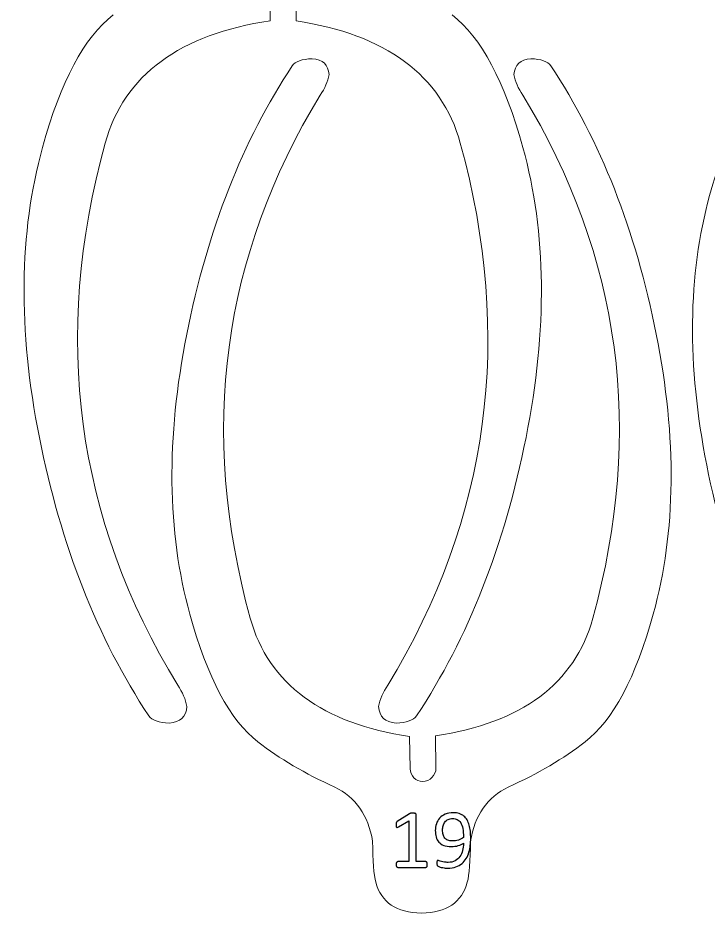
# Model space of a CAD drawing. Header units: inches. Extents: x -2.74 to 3.04, y -4.95 to 0.91.
# Drawn here: x -2.735 to -1.384, y -4.951 to -3.199 of the extents above; entities that cross this region are included whole.
import ezdxf

# ---------------------------------------------------------------- set-up
doc = ezdxf.new("R2010")
doc.units = ezdxf.units.IN
doc.header["$MEASUREMENT"] = 0
doc.layers.add('Layer 1', color=7, linetype='Continuous')

msp = doc.modelspace()

# ---------------------------------------------------------------- linework, layer by layer
at = {"layer": 'Layer 1', "color": 1, "lineweight": 9}
for points, knots in [([(-2.2414, -3.2046), (-2.2414, -3.2046), (-2.2414, -3.1412), (-2.2414, -3.1412), (-2.2414, -3.1412), (-2.2415, -3.1277), (-2.2306, -3.1157), (-2.2171, -3.1156), (-2.2171, -3.1156), (-2.2036, -3.1156), (-2.191, -3.1277), (-2.1909, -3.1412), (-2.1909, -3.1412), (-2.1909, -3.1412), (-2.1909, -3.2048), (-2.1909, -3.2048)], [0, 0, 0, 0, 0.25, 0.25, 0.25, 0.25, 0.5, 0.5, 0.5, 0.5, 0.75, 0.75, 0.75, 0.75, 1, 1, 1, 1]), ([(-2.4792, -4.5649), (-2.58, -4.413), (-2.6514, -4.2314), (-2.6934, -4.0201), (-2.6934, -4.0201), (-2.7355, -3.8088), (-2.7334, -3.6196), (-2.6873, -3.4525), (-2.6873, -3.4525), (-2.6517, -3.3233), (-2.6056, -3.2369), (-2.549, -3.1932)], [0, 0, 0, 0, 0.333333, 0.333333, 0.333333, 0.333333, 0.666667, 0.666667, 0.666667, 0.666667, 1, 1, 1, 1]), ([(-2.2414, -3.2046), (-2.4169, -3.2303), (-2.5279, -3.3106), (-2.5646, -3.4439), (-2.5646, -3.4439), (-2.6694, -3.8238), (-2.622, -4.1775), (-2.4226, -4.5051)], [0, 0, 0, 0, 0.5, 0.5, 0.5, 0.5, 1, 1, 1, 1]), ([(-2.1909, -3.2048), (-2.0159, -3.2307), (-1.906, -3.3108), (-1.8693, -3.4439), (-1.8693, -3.4439), (-1.7646, -3.8238), (-1.8119, -4.1775), (-2.0113, -4.5051)], [0, 0, 0, 0, 0.5, 0.5, 0.5, 0.5, 1, 1, 1, 1]), ([(-1.9547, -4.5649), (-1.854, -4.413), (-1.7826, -4.2314), (-1.7405, -4.0201), (-1.7405, -4.0201), (-1.6985, -3.8088), (-1.7005, -3.6196), (-1.7466, -3.4525), (-1.7466, -3.4525), (-1.7822, -3.3233), (-1.8284, -3.2369), (-1.885, -3.1932)], [0, 0, 0, 0, 0.333333, 0.333333, 0.333333, 0.333333, 0.666667, 0.666667, 0.666667, 0.666667, 1, 1, 1, 1]), ([(-2.1982, -3.2924), (-2.2954, -3.439), (-2.3643, -3.6142), (-2.4048, -3.8181), (-2.4048, -3.8181), (-2.4454, -4.0219), (-2.4434, -4.2045), (-2.3989, -4.3657), (-2.3989, -4.3657), (-2.3646, -4.4903), (-2.3201, -4.5737), (-2.2655, -4.6159)], [0, 0, 0, 0, 0.333333, 0.333333, 0.333333, 0.333333, 0.666667, 0.666667, 0.666667, 0.666667, 1, 1, 1, 1]), ([(-2.1982, -3.2924), (-2.1921, -3.284), (-2.1791, -3.2795), (-2.1593, -3.2787), (-2.1593, -3.2787), (-2.1385, -3.2801), (-2.1275, -3.2906), (-2.1262, -3.3099), (-2.1262, -3.3099), (-2.1286, -3.3235), (-2.1344, -3.3369), (-2.1436, -3.3502)], [0, 0, 0, 0, 0.333333, 0.333333, 0.333333, 0.333333, 0.666667, 0.666667, 0.666667, 0.666667, 1, 1, 1, 1]), ([(-1.6921, -3.2924), (-1.6982, -3.284), (-1.7112, -3.2795), (-1.731, -3.2787), (-1.731, -3.2787), (-1.7518, -3.2801), (-1.7628, -3.2906), (-1.7641, -3.3099), (-1.7641, -3.3099), (-1.7617, -3.3235), (-1.7559, -3.3369), (-1.7467, -3.3502)], [0, 0, 0, 0, 0.333333, 0.333333, 0.333333, 0.333333, 0.666667, 0.666667, 0.666667, 0.666667, 1, 1, 1, 1]), ([(-1.6921, -3.2924), (-1.5949, -3.439), (-1.526, -3.6142), (-1.4855, -3.8181), (-1.4855, -3.8181), (-1.4449, -4.0219), (-1.4469, -4.2045), (-1.4914, -4.3657), (-1.4914, -4.3657), (-1.5257, -4.4903), (-1.5702, -4.5737), (-1.6249, -4.6159)], [0, 0, 0, 0, 0.333333, 0.333333, 0.333333, 0.333333, 0.666667, 0.666667, 0.666667, 0.666667, 1, 1, 1, 1]), ([(-1.1876, -4.5808), (-1.2812, -4.4396), (-1.3476, -4.2708), (-1.3867, -4.0744), (-1.3867, -4.0744), (-1.4257, -3.878), (-1.4239, -3.7021), (-1.381, -3.5467), (-1.381, -3.5467), (-1.3479, -3.4266), (-1.305, -3.3463), (-1.2524, -3.3057)], [0, 0, 0, 0, 0.333333, 0.333333, 0.333333, 0.333333, 0.666667, 0.666667, 0.666667, 0.666667, 1, 1, 1, 1]), ([(-1.9685, -4.6054), (-2.1378, -4.5806), (-2.2451, -4.5026), (-2.2806, -4.374), (-2.2806, -4.374), (-2.3816, -4.0075), (-2.336, -3.6662), (-2.1436, -3.3502)], [0, 0, 0, 0, 0.5, 0.5, 0.5, 0.5, 1, 1, 1, 1]), ([(-1.918, -4.604), (-1.7491, -4.5791), (-1.6452, -4.5024), (-1.6098, -4.374), (-1.6098, -4.374), (-1.5087, -4.0075), (-1.5544, -3.6662), (-1.7467, -3.3502)], [0, 0, 0, 0, 0.5, 0.5, 0.5, 0.5, 1, 1, 1, 1]), ([(-2.4792, -4.5649), (-2.4729, -4.5736), (-2.4595, -4.5784), (-2.4389, -4.5792), (-2.4389, -4.5792), (-2.4174, -4.5777), (-2.406, -4.5669), (-2.4046, -4.5468), (-2.4046, -4.5468), (-2.4071, -4.5327), (-2.4131, -4.5188), (-2.4226, -4.5051)], [0, 0, 0, 0, 0.333333, 0.333333, 0.333333, 0.333333, 0.666667, 0.666667, 0.666667, 0.666667, 1, 1, 1, 1]), ([(-1.9547, -4.5649), (-1.961, -4.5736), (-1.9745, -4.5784), (-1.9951, -4.5792), (-1.9951, -4.5792), (-2.0166, -4.5777), (-2.028, -4.5669), (-2.0293, -4.5468), (-2.0293, -4.5468), (-2.0268, -4.5327), (-2.0208, -4.5188), (-2.0113, -4.5051)], [0, 0, 0, 0, 0.333333, 0.333333, 0.333333, 0.333333, 0.666667, 0.666667, 0.666667, 0.666667, 1, 1, 1, 1]), ([(-1.9685, -4.6054), (-1.9685, -4.6054), (-1.9674, -4.6685), (-1.9674, -4.6685), (-1.9674, -4.6685), (-1.9673, -4.682), (-1.9562, -4.6938), (-1.9427, -4.6937), (-1.9427, -4.6937), (-1.9292, -4.6935), (-1.9167, -4.6811), (-1.9169, -4.6676), (-1.9169, -4.6676), (-1.9169, -4.6676), (-1.918, -4.604), (-1.918, -4.604)], [0, 0, 0, 0, 0.25, 0.25, 0.25, 0.25, 0.5, 0.5, 0.5, 0.5, 0.75, 0.75, 0.75, 0.75, 1, 1, 1, 1]), ([(-2.2655, -4.6159), (-2.2235, -4.6488), (-2.1733, -4.6783), (-2.115, -4.7044), (-2.115, -4.7044), (-2.0742, -4.7246), (-2.0495, -4.76), (-2.0409, -4.8104)], [0, 0, 0, 0, 0.5, 0.5, 0.5, 0.5, 1, 1, 1, 1]), ([(-1.6249, -4.6159), (-1.6669, -4.6488), (-1.717, -4.6783), (-1.7753, -4.7044), (-1.7753, -4.7044), (-1.8161, -4.7246), (-1.8408, -4.76), (-1.8494, -4.8104)], [0, 0, 0, 0, 0.5, 0.5, 0.5, 0.5, 1, 1, 1, 1]), ([(-2.0409, -4.8104), (-2.0409, -4.8494), (-2.0389, -4.8762), (-2.0348, -4.8908), (-2.0348, -4.8908), (-2.0239, -4.9303), (-1.9942, -4.9504), (-1.9452, -4.9512)], [0, 0, 0, 0, 0.5, 0.5, 0.5, 0.5, 1, 1, 1, 1]), ([(-1.8494, -4.8104), (-1.8494, -4.8494), (-1.8515, -4.8762), (-1.8555, -4.8908), (-1.8555, -4.8908), (-1.8664, -4.9303), (-1.8961, -4.9504), (-1.9452, -4.9512)], [0, 0, 0, 0, 0.5, 0.5, 0.5, 0.5, 1, 1, 1, 1])]:
    msp.add_open_spline(points, degree=3, knots=knots, dxfattribs=at)
at = {"layer": 'Layer 1'}
for points, knots in [([(-1.9339, -4.8561), (-1.9339, -4.8571), (-1.9339, -4.858), (-1.9341, -4.8587), (-1.9341, -4.8587), (-1.9343, -4.8594), (-1.9345, -4.86), (-1.9348, -4.8604), (-1.9348, -4.8604), (-1.935, -4.8609), (-1.9353, -4.8612), (-1.9357, -4.8614), (-1.9357, -4.8614), (-1.9361, -4.8616), (-1.9364, -4.8616), (-1.9368, -4.8616), (-1.9368, -4.8616), (-1.9368, -4.8616), (-1.9918, -4.8616), (-1.9918, -4.8616), (-1.9918, -4.8616), (-1.9922, -4.8616), (-1.9925, -4.8616), (-1.9929, -4.8614), (-1.9929, -4.8614), (-1.9932, -4.8612), (-1.9935, -4.8609), (-1.9938, -4.8604), (-1.9938, -4.8604), (-1.9941, -4.86), (-1.9943, -4.8594), (-1.9945, -4.8587), (-1.9945, -4.8587), (-1.9947, -4.858), (-1.9948, -4.8571), (-1.9948, -4.8561), (-1.9948, -4.8561), (-1.9948, -4.8551), (-1.9947, -4.8543), (-1.9945, -4.8536), (-1.9945, -4.8536), (-1.9943, -4.8529), (-1.9941, -4.8523), (-1.9939, -4.8518), (-1.9939, -4.8518), (-1.9936, -4.8514), (-1.9933, -4.851), (-1.993, -4.8508), (-1.993, -4.8508), (-1.9926, -4.8505), (-1.9923, -4.8504), (-1.9918, -4.8504), (-1.9918, -4.8504), (-1.9918, -4.8504), (-1.9698, -4.8504), (-1.9698, -4.8504), (-1.9698, -4.8504), (-1.9698, -4.8504), (-1.9698, -4.7703), (-1.9698, -4.7703), (-1.9698, -4.7703), (-1.9698, -4.7703), (-1.9902, -4.7824), (-1.9902, -4.7824), (-1.9902, -4.7824), (-1.9912, -4.783), (-1.992, -4.7833), (-1.9927, -4.7834), (-1.9927, -4.7834), (-1.9933, -4.7835), (-1.9938, -4.7834), (-1.9942, -4.7831), (-1.9942, -4.7831), (-1.9946, -4.7827), (-1.9948, -4.7821), (-1.9949, -4.7813), (-1.9949, -4.7813), (-1.9951, -4.7805), (-1.9951, -4.7795), (-1.9951, -4.7782), (-1.9951, -4.7782), (-1.9951, -4.7773), (-1.9951, -4.7765), (-1.995, -4.7759), (-1.995, -4.7759), (-1.9949, -4.7752), (-1.9948, -4.7747), (-1.9947, -4.7742), (-1.9947, -4.7742), (-1.9945, -4.7738), (-1.9943, -4.7734), (-1.994, -4.7731), (-1.994, -4.7731), (-1.9937, -4.7728), (-1.9933, -4.7724), (-1.9928, -4.7721), (-1.9928, -4.7721), (-1.9928, -4.7721), (-1.9685, -4.7566), (-1.9685, -4.7566), (-1.9685, -4.7566), (-1.9683, -4.7564), (-1.9681, -4.7563), (-1.9677, -4.7562), (-1.9677, -4.7562), (-1.9674, -4.7561), (-1.967, -4.7559), (-1.9665, -4.7558), (-1.9665, -4.7558), (-1.966, -4.7557), (-1.9654, -4.7557), (-1.9648, -4.7556), (-1.9648, -4.7556), (-1.9641, -4.7556), (-1.9633, -4.7556), (-1.9624, -4.7556), (-1.9624, -4.7556), (-1.9611, -4.7556), (-1.96, -4.7557), (-1.9591, -4.7557), (-1.9591, -4.7557), (-1.9582, -4.7559), (-1.9576, -4.756), (-1.9571, -4.7562), (-1.9571, -4.7562), (-1.9566, -4.7564), (-1.9563, -4.7566), (-1.9561, -4.7569), (-1.9561, -4.7569), (-1.9559, -4.7572), (-1.9558, -4.7576), (-1.9558, -4.7579), (-1.9558, -4.7579), (-1.9558, -4.7579), (-1.9558, -4.8504), (-1.9558, -4.8504), (-1.9558, -4.8504), (-1.9558, -4.8504), (-1.9368, -4.8504), (-1.9368, -4.8504), (-1.9368, -4.8504), (-1.9364, -4.8504), (-1.9359, -4.8505), (-1.9356, -4.8508), (-1.9356, -4.8508), (-1.9352, -4.851), (-1.9349, -4.8514), (-1.9346, -4.8518), (-1.9346, -4.8518), (-1.9344, -4.8523), (-1.9342, -4.8529), (-1.9341, -4.8536), (-1.9341, -4.8536), (-1.9339, -4.8543), (-1.9339, -4.8551), (-1.9339, -4.8561)], [0, 0, 0, 0, 0.025641, 0.025641, 0.025641, 0.025641, 0.051282, 0.051282, 0.051282, 0.051282, 0.076923, 0.076923, 0.076923, 0.076923, 0.102564, 0.102564, 0.102564, 0.102564, 0.128205, 0.128205, 0.128205, 0.128205, 0.153846, 0.153846, 0.153846, 0.153846, 0.179487, 0.179487, 0.179487, 0.179487, 0.205128, 0.205128, 0.205128, 0.205128, 0.230769, 0.230769, 0.230769, 0.230769, 0.25641, 0.25641, 0.25641, 0.25641, 0.282051, 0.282051, 0.282051, 0.282051, 0.307692, 0.307692, 0.307692, 0.307692, 0.333333, 0.333333, 0.333333, 0.333333, 0.358974, 0.358974, 0.358974, 0.358974, 0.384615, 0.384615, 0.384615, 0.384615, 0.410256, 0.410256, 0.410256, 0.410256, 0.435897, 0.435897, 0.435897, 0.435897, 0.461538, 0.461538, 0.461538, 0.461538, 0.487179, 0.487179, 0.487179, 0.487179, 0.512821, 0.512821, 0.512821, 0.512821, 0.538462, 0.538462, 0.538462, 0.538462, 0.564103, 0.564103, 0.564103, 0.564103, 0.589744, 0.589744, 0.589744, 0.589744, 0.615385, 0.615385, 0.615385, 0.615385, 0.641026, 0.641026, 0.641026, 0.641026, 0.666667, 0.666667, 0.666667, 0.666667, 0.692308, 0.692308, 0.692308, 0.692308, 0.717949, 0.717949, 0.717949, 0.717949, 0.74359, 0.74359, 0.74359, 0.74359, 0.769231, 0.769231, 0.769231, 0.769231, 0.794872, 0.794872, 0.794872, 0.794872, 0.820513, 0.820513, 0.820513, 0.820513, 0.846154, 0.846154, 0.846154, 0.846154, 0.871795, 0.871795, 0.871795, 0.871795, 0.897436, 0.897436, 0.897436, 0.897436, 0.923077, 0.923077, 0.923077, 0.923077, 0.948718, 0.948718, 0.948718, 0.948718, 0.974359, 0.974359, 0.974359, 0.974359, 1, 1, 1, 1]), ([(-1.8488, -4.8048), (-1.8488, -4.8094), (-1.8491, -4.814), (-1.8496, -4.8187), (-1.8496, -4.8187), (-1.8502, -4.8233), (-1.8511, -4.8278), (-1.8524, -4.8321), (-1.8524, -4.8321), (-1.8537, -4.8364), (-1.8554, -4.8405), (-1.8577, -4.8443), (-1.8577, -4.8443), (-1.8599, -4.848), (-1.8626, -4.8513), (-1.8659, -4.8541), (-1.8659, -4.8541), (-1.8693, -4.857), (-1.8733, -4.8592), (-1.8778, -4.8608), (-1.8778, -4.8608), (-1.8824, -4.8624), (-1.8878, -4.8632), (-1.8938, -4.8632), (-1.8938, -4.8632), (-1.8962, -4.8632), (-1.8984, -4.863), (-1.9006, -4.8627), (-1.9006, -4.8627), (-1.9028, -4.8624), (-1.9048, -4.8621), (-1.9066, -4.8616), (-1.9066, -4.8616), (-1.9083, -4.8612), (-1.9098, -4.8607), (-1.911, -4.8602), (-1.911, -4.8602), (-1.9122, -4.8598), (-1.9131, -4.8593), (-1.9136, -4.8588), (-1.9136, -4.8588), (-1.9141, -4.8583), (-1.9145, -4.8576), (-1.9148, -4.8568), (-1.9148, -4.8568), (-1.915, -4.8559), (-1.9151, -4.8548), (-1.9151, -4.8534), (-1.9151, -4.8534), (-1.9151, -4.8522), (-1.9151, -4.8513), (-1.915, -4.8506), (-1.915, -4.8506), (-1.9149, -4.8499), (-1.9148, -4.8493), (-1.9147, -4.8489), (-1.9147, -4.8489), (-1.9145, -4.8486), (-1.9143, -4.8483), (-1.914, -4.8482), (-1.914, -4.8482), (-1.9137, -4.848), (-1.9133, -4.848), (-1.9129, -4.848), (-1.9129, -4.848), (-1.9123, -4.848), (-1.9114, -4.8482), (-1.9104, -4.8486), (-1.9104, -4.8486), (-1.9093, -4.849), (-1.9079, -4.8494), (-1.9063, -4.8499), (-1.9063, -4.8499), (-1.9046, -4.8504), (-1.9026, -4.8509), (-1.9004, -4.8512), (-1.9004, -4.8512), (-1.8982, -4.8517), (-1.8957, -4.8519), (-1.8929, -4.8519), (-1.8929, -4.8519), (-1.8877, -4.8519), (-1.8832, -4.8509), (-1.8794, -4.8488), (-1.8794, -4.8488), (-1.8756, -4.8468), (-1.8725, -4.8441), (-1.8701, -4.8406), (-1.8701, -4.8406), (-1.8678, -4.8372), (-1.866, -4.8333), (-1.8648, -4.8287), (-1.8648, -4.8287), (-1.8636, -4.8242), (-1.8629, -4.8195), (-1.8628, -4.8145), (-1.8628, -4.8145), (-1.8657, -4.8162), (-1.8691, -4.8177), (-1.8732, -4.819), (-1.8732, -4.819), (-1.8772, -4.8203), (-1.8818, -4.8209), (-1.887, -4.8209), (-1.887, -4.8209), (-1.8929, -4.8209), (-1.8978, -4.8201), (-1.9018, -4.8186), (-1.9018, -4.8186), (-1.9058, -4.8169), (-1.9089, -4.8147), (-1.9114, -4.812), (-1.9114, -4.812), (-1.9138, -4.8092), (-1.9155, -4.8059), (-1.9166, -4.8021), (-1.9166, -4.8021), (-1.9176, -4.7984), (-1.9182, -4.7942), (-1.9182, -4.7897), (-1.9182, -4.7897), (-1.9182, -4.785), (-1.9175, -4.7806), (-1.9161, -4.7764), (-1.9161, -4.7764), (-1.9148, -4.7722), (-1.9127, -4.7685), (-1.9098, -4.7653), (-1.9098, -4.7653), (-1.9069, -4.7621), (-1.9033, -4.7595), (-1.8988, -4.7576), (-1.8988, -4.7576), (-1.8943, -4.7557), (-1.889, -4.7548), (-1.8828, -4.7548), (-1.8828, -4.7548), (-1.8784, -4.7548), (-1.8746, -4.7553), (-1.8712, -4.7564), (-1.8712, -4.7564), (-1.8678, -4.7576), (-1.8648, -4.7592), (-1.8623, -4.7612), (-1.8623, -4.7612), (-1.8598, -4.7633), (-1.8577, -4.7659), (-1.856, -4.7688), (-1.856, -4.7688), (-1.8543, -4.7718), (-1.8529, -4.7751), (-1.8518, -4.7789), (-1.8518, -4.7789), (-1.8508, -4.7826), (-1.85, -4.7867), (-1.8495, -4.791), (-1.8495, -4.791), (-1.8491, -4.7954), (-1.8488, -4.8), (-1.8488, -4.8048)], [0, 0, 0, 0, 0.025, 0.025, 0.025, 0.025, 0.05, 0.05, 0.05, 0.05, 0.075, 0.075, 0.075, 0.075, 0.1, 0.1, 0.1, 0.1, 0.125, 0.125, 0.125, 0.125, 0.15, 0.15, 0.15, 0.15, 0.175, 0.175, 0.175, 0.175, 0.2, 0.2, 0.2, 0.2, 0.225, 0.225, 0.225, 0.225, 0.25, 0.25, 0.25, 0.25, 0.275, 0.275, 0.275, 0.275, 0.3, 0.3, 0.3, 0.3, 0.325, 0.325, 0.325, 0.325, 0.35, 0.35, 0.35, 0.35, 0.375, 0.375, 0.375, 0.375, 0.4, 0.4, 0.4, 0.4, 0.425, 0.425, 0.425, 0.425, 0.45, 0.45, 0.45, 0.45, 0.475, 0.475, 0.475, 0.475, 0.5, 0.5, 0.5, 0.5, 0.525, 0.525, 0.525, 0.525, 0.55, 0.55, 0.55, 0.55, 0.575, 0.575, 0.575, 0.575, 0.6, 0.6, 0.6, 0.6, 0.625, 0.625, 0.625, 0.625, 0.65, 0.65, 0.65, 0.65, 0.675, 0.675, 0.675, 0.675, 0.7, 0.7, 0.7, 0.7, 0.725, 0.725, 0.725, 0.725, 0.75, 0.75, 0.75, 0.75, 0.775, 0.775, 0.775, 0.775, 0.8, 0.8, 0.8, 0.8, 0.825, 0.825, 0.825, 0.825, 0.85, 0.85, 0.85, 0.85, 0.875, 0.875, 0.875, 0.875, 0.9, 0.9, 0.9, 0.9, 0.925, 0.925, 0.925, 0.925, 0.95, 0.95, 0.95, 0.95, 0.975, 0.975, 0.975, 0.975, 1, 1, 1, 1]), ([(-1.8631, -4.8033), (-1.8631, -4.7963), (-1.8635, -4.7905), (-1.8644, -4.7857), (-1.8644, -4.7857), (-1.8654, -4.781), (-1.8667, -4.7772), (-1.8685, -4.7742), (-1.8685, -4.7742), (-1.8703, -4.7713), (-1.8725, -4.7692), (-1.8751, -4.7679), (-1.8751, -4.7679), (-1.8777, -4.7666), (-1.8807, -4.7659), (-1.8841, -4.7659), (-1.8841, -4.7659), (-1.8877, -4.7659), (-1.8907, -4.7666), (-1.8932, -4.7679), (-1.8932, -4.7679), (-1.8957, -4.7691), (-1.8977, -4.7708), (-1.8993, -4.773), (-1.8993, -4.773), (-1.9009, -4.7751), (-1.9021, -4.7776), (-1.9029, -4.7802), (-1.9029, -4.7802), (-1.9036, -4.783), (-1.904, -4.7858), (-1.904, -4.7886), (-1.904, -4.7886), (-1.904, -4.7918), (-1.9037, -4.7948), (-1.903, -4.7974), (-1.903, -4.7974), (-1.9023, -4.8001), (-1.9012, -4.8023), (-1.8997, -4.8042), (-1.8997, -4.8042), (-1.8982, -4.806), (-1.8962, -4.8074), (-1.8938, -4.8084), (-1.8938, -4.8084), (-1.8913, -4.8095), (-1.8883, -4.81), (-1.8847, -4.81), (-1.8847, -4.81), (-1.8806, -4.81), (-1.8767, -4.8094), (-1.8729, -4.8081), (-1.8729, -4.8081), (-1.8691, -4.8069), (-1.8658, -4.8053), (-1.8631, -4.8033)], [0, 0, 0, 0, 0.071429, 0.071429, 0.071429, 0.071429, 0.142857, 0.142857, 0.142857, 0.142857, 0.214286, 0.214286, 0.214286, 0.214286, 0.285714, 0.285714, 0.285714, 0.285714, 0.357143, 0.357143, 0.357143, 0.357143, 0.428571, 0.428571, 0.428571, 0.428571, 0.5, 0.5, 0.5, 0.5, 0.571429, 0.571429, 0.571429, 0.571429, 0.642857, 0.642857, 0.642857, 0.642857, 0.714286, 0.714286, 0.714286, 0.714286, 0.785714, 0.785714, 0.785714, 0.785714, 0.857143, 0.857143, 0.857143, 0.857143, 0.928571, 0.928571, 0.928571, 0.928571, 1, 1, 1, 1])]:
    msp.add_open_spline(points, degree=3, knots=knots, dxfattribs=at)

doc.saveas('drawing.dxf')
